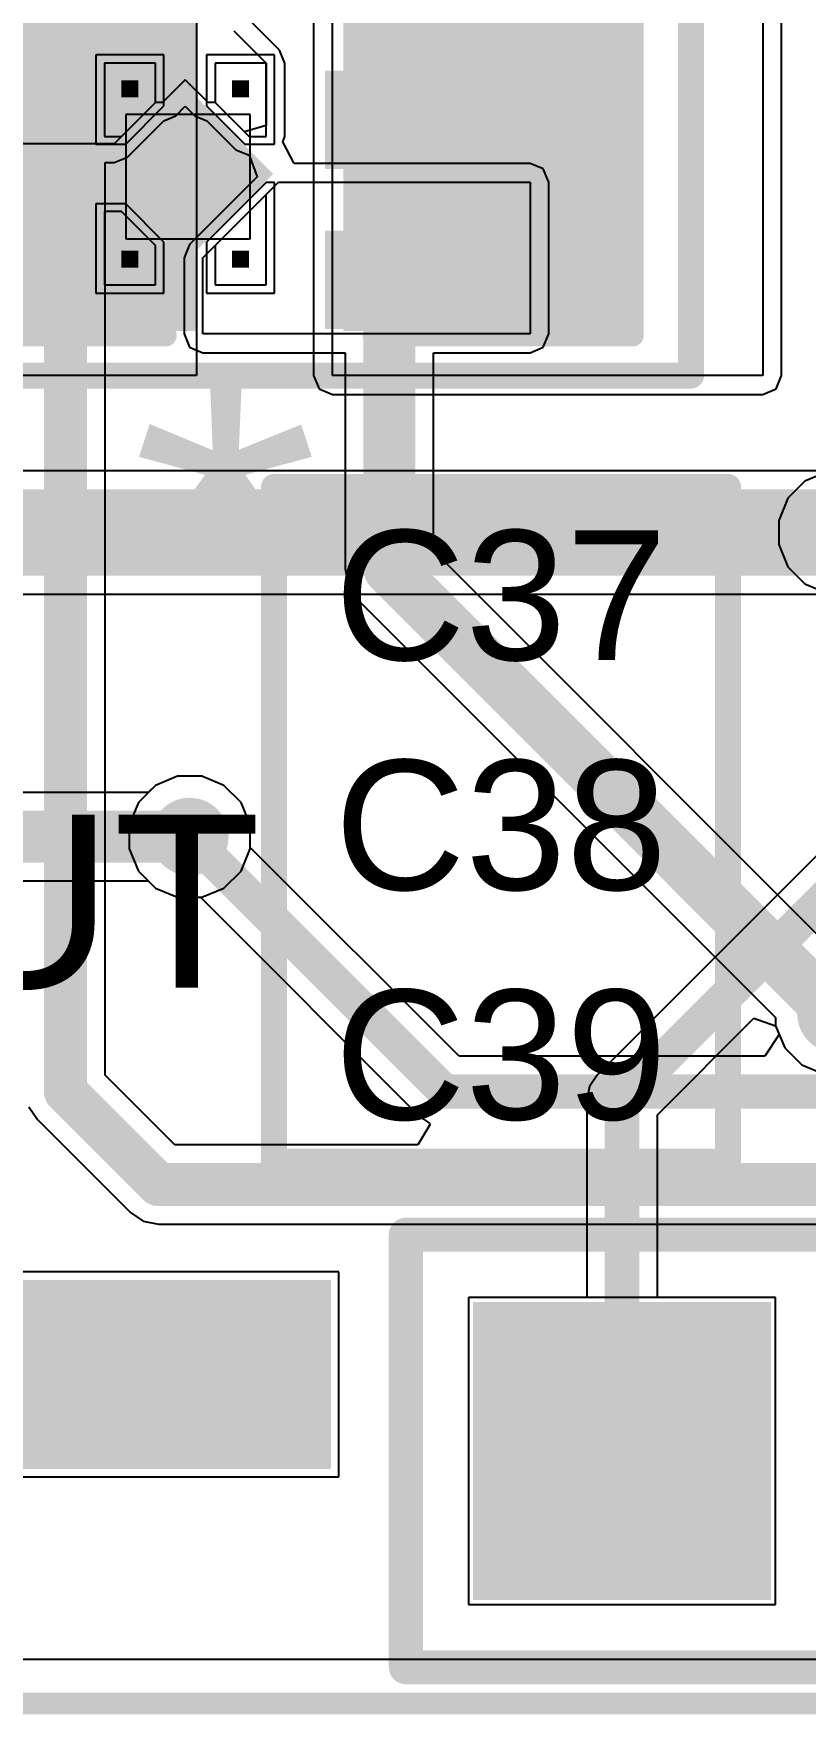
# Model space of a CAD drawing. Header units: millimetres. Extents: x -12 to 5428, y 0 to 5422.
# Drawn here: x 8.04 to 12.57, y -0.06 to 9.81 of the extents above; entities that cross this region are included whole.
import ezdxf

# ---------------------------------------------------------------- set-up
doc = ezdxf.new("R2010")
doc.units = ezdxf.units.MM
for name, color, linetype in [('BottomLayer', 5, 'Continuous'), ('BottomPaste', 16, 'Continuous'), ('BottomSolder', 6, 'Continuous'), ('Mechanical2', 216, 'Continuous'), ('MultiLayer', 9, 'Continuous'), ('PadHoleLayer', 156, 'Continuous'), ('TopLayer', 1, 'Continuous'), ('TopOverlay', 2, 'Continuous'), ('TopPaste', 8, 'Continuous'), ('TopSolder', 216, 'Continuous'), ('ViaHoleLayer', 16, 'Continuous')]:
    doc.layers.add(name, color=color, linetype=linetype)
doc.styles.add('Arial', font='', dxfattribs={"height": 0.2})
doc.styles.get('Arial').set_extended_font_data('Arial')

# ---------------------------------------------------------------- blocks, each defined once
blk = doc.blocks.new('4_UDFN__1_0_1_0__B_35')
at = {"layer": 'BottomLayer'}
for points in [[(-0.05, 0.05), (0.05, 0.05), (0.05, -0.05), (-0.05, -0.05)], [(0.6, 0.05), (0.7, 0.05), (0.7, -0.05), (0.6, -0.05)], [(0.325, -0.0899), (0.7351, -0.5), (0.325, -0.9101), (-0.0851, -0.5)], [(-0.05, -0.95), (0.05, -0.95), (0.05, -1.05), (-0.05, -1.05)], [(0.6, -0.95), (0.7, -0.95), (0.7, -1.05), (0.6, -1.05)]]:
    blk.add_hatch(color=5, dxfattribs=at).paths.add_polyline_path(points)
at = {"layer": 'BottomPaste'}
blk.add_hatch(color=16, dxfattribs=at).paths.add_polyline_path([(0.325, -0.0899), (0.7351, -0.5), (0.325, -0.9101), (-0.0851, -0.5)])
at = {"layer": 'BottomSolder'}
blk.add_hatch(color=6, dxfattribs=at).paths.add_polyline_path([(0.325, 0.0162), (0.8412, -0.5), (0.325, -1.0162), (-0.1912, -0.5)])
at = {"layer": 'BottomLayer'}
for p, q in [((0.15, 0.15), (-0.15, 0.15)), ((-0.15, 0.15), (-0.15, -0.38)), ((0.15, -0.08), (0.15, 0.15)), ((0.8, 0.15), (0.5, 0.15)), ((0.5, 0.15), (0.5, -0.08)), ((0.8, -0.28), (0.8, 0.15)), ((-0.15, -0.38), (0.15, -0.08)), ((0.5, -0.08), (0.7, -0.28)), ((0.7, -0.28), (0.8, -0.28)), ((-0.05, -0.72), (-0.15, -0.72)), ((-0.15, -0.72), (-0.15, -1.15)), ((0.15, -0.92), (-0.05, -0.72)), ((0.7, -0.72), (0.5, -0.92)), ((0.8, -0.72), (0.7, -0.72)), ((0.8, -1.15), (0.8, -0.72)), ((0.15, -1.15), (0.15, -0.92)), ((0.5, -0.92), (0.5, -1.15)), ((-0.15, -1.15), (0.15, -1.15)), ((0.5, -1.15), (0.8, -1.15))]:
    blk.add_line(p, q, dxfattribs=at)
at = {"layer": 'BottomPaste'}
for p, q in [((0.15, 0.15), (-0.15, 0.15)), ((-0.15, 0.15), (-0.15, -0.38)), ((0.15, -0.08), (0.15, 0.15)), ((0.8, 0.15), (0.5, 0.15)), ((0.5, 0.15), (0.5, -0.08)), ((0.8, -0.28), (0.8, 0.15)), ((-0.15, -0.38), (0.15, -0.08)), ((0.5, -0.08), (0.7, -0.28)), ((0.7, -0.28), (0.8, -0.28)), ((-0.05, -0.72), (-0.15, -0.72)), ((-0.15, -0.72), (-0.15, -1.15)), ((0.15, -0.92), (-0.05, -0.72)), ((0.7, -0.72), (0.5, -0.92)), ((0.8, -0.72), (0.7, -0.72)), ((0.8, -1.15), (0.8, -0.72)), ((0.15, -1.15), (0.15, -0.92)), ((0.5, -0.92), (0.5, -1.15)), ((-0.15, -1.15), (0.15, -1.15)), ((0.5, -1.15), (0.8, -1.15))]:
    blk.add_line(p, q, dxfattribs=at)
at = {"layer": 'BottomSolder'}
for p, q in [((0.2, 0.2), (-0.2, 0.2)), ((-0.2, 0.2), (-0.2, -0.45)), ((0.2, -0.1), (0.2, 0.2)), ((0.85, 0.2), (0.45, 0.2)), ((0.45, 0.2), (0.45, -0.1)), ((0.85, -0.325), (0.85, 0.2)), ((-0.15, -0.45), (0.2, -0.1)), ((0.675, -0.1186), (-0.0564, -0.1186)), ((-0.0564, -0.1186), (-0.0564, -0.85)), ((0.45, -0.1), (0.675, -0.325)), ((0.675, -0.85), (0.675, -0.1186)), ((0.675, -0.325), (0.85, -0.325)), ((-0.2, -0.45), (-0.15, -0.45)), ((-0.025, -0.675), (-0.2, -0.675)), ((-0.2, -0.675), (-0.2, -1.2)), ((0.2, -0.9), (-0.025, -0.675)), ((0.675, -0.675), (0.45, -0.9)), ((0.85, -0.675), (0.675, -0.675)), ((0.85, -1.2), (0.85, -0.675)), ((-0.0564, -0.85), (0.675, -0.85)), ((0.2, -1.2), (0.2, -0.9)), ((0.45, -0.9), (0.45, -1.2)), ((-0.2, -1.2), (0.2, -1.2)), ((0.45, -1.2), (0.85, -1.2))]:
    blk.add_line(p, q, dxfattribs=at)
blk = doc.blocks.new('DSIC01LSGET_63')
at = {"layer": 'TopLayer'}
blk.add_hatch(color=1, dxfattribs=at).paths.add_polyline_path([(-5.5, 0.5), (-3.3, 0.5), (-3.3, -0.5), (-5.5, -0.5)])
at = {"layer": 'TopPaste'}
blk.add_hatch(color=8, dxfattribs=at).paths.add_polyline_path([(-5.5, 0.5), (-3.3, 0.5), (-3.3, -0.5), (-5.5, -0.5)])
at = {"layer": 'TopSolder'}
blk.add_hatch(color=216, dxfattribs=at).paths.add_polyline_path([(-5.555, 0.555), (-3.245, 0.555), (-3.245, -0.555), (-5.555, -0.555)])
blk = doc.blocks.new('HDR1X4__119')
at = {"layer": 'BottomLayer'}
blk.add_hatch(color=5, dxfattribs=at).paths.add_polyline_path([(-0.8, 0.8), (0.8, 0.8), (0.8, -0.8), (-0.8, -0.8)])
at = {"layer": 'BottomSolder'}
blk.add_hatch(color=6, dxfattribs=at).paths.add_polyline_path([(-0.875, 0.875), (0.875, 0.875), (0.875, -0.875), (-0.875, -0.875)])
at = {"layer": 'MultiLayer'}
blk.add_hatch(color=9, dxfattribs=at).paths.add_polyline_path([(-0.8, 0.8), (0.8, 0.8), (0.8, -0.8), (-0.8, -0.8)])
at = {"layer": 'PadHoleLayer'}
h = blk.add_hatch(color=156, dxfattribs=at)
edge = h.paths.add_edge_path()
edge.add_arc((0, 0), 0.475, 0, 360)
at = {"layer": 'TopLayer'}
blk.add_hatch(color=1, dxfattribs=at).paths.add_polyline_path([(-0.8, 0.8), (0.8, 0.8), (0.8, -0.8), (-0.8, -0.8)])
at = {"layer": 'TopSolder'}
blk.add_hatch(color=216, dxfattribs=at).paths.add_polyline_path([(-0.875, 0.875), (0.875, 0.875), (0.875, -0.875), (-0.875, -0.875)])
at = {"layer": 'TopOverlay', "const_width": 0.2}
for points in [[(-1.27, -1.27), (-1.27, 1.27)], [(-1.27, 1.27), (8.89, 1.27)], [(-1.27, -1.27), (8.89, -1.27)]]:
    blk.add_lwpolyline(points, dxfattribs=at)
at = {"layer": 'TopOverlay', "const_width": 0.1}
for points in [[(-1.32, 1.27, 1), (-1.22, 1.27, 1)], [(-1.32, 1.27, 1), (-1.22, 1.27, 1)], [(-1.32, -1.27, 1), (-1.22, -1.27, 1)], [(-1.32, -1.27, 1), (-1.22, -1.27, 1)]]:
    blk.add_lwpolyline(points, format="xyb", close=True, dxfattribs=at)
blk = doc.blocks.new('C___1206_186')
at = {"layer": 'TopLayer'}
for points in [[(-2.032, 0.889), (-0.508, 0.889), (-0.508, -0.889), (-2.032, -0.889)], [(0.508, 0.889), (2.032, 0.889), (2.032, -0.889), (0.508, -0.889)]]:
    blk.add_hatch(color=1, dxfattribs=at).paths.add_polyline_path(points)
at = {"layer": 'TopPaste'}
for points in [[(-2.032, 0.889), (-0.508, 0.889), (-0.508, -0.889), (-2.032, -0.889)], [(0.508, 0.889), (2.032, 0.889), (2.032, -0.889), (0.508, -0.889)]]:
    blk.add_hatch(color=8, dxfattribs=at).paths.add_polyline_path(points)
at = {"layer": 'TopSolder'}
for points in [[(-2.107, 0.964), (-0.433, 0.964), (-0.433, -0.964), (-2.107, -0.964)], [(0.433, 0.964), (2.107, 0.964), (2.107, -0.964), (0.433, -0.964)]]:
    blk.add_hatch(color=216, dxfattribs=at).paths.add_polyline_path(points)
at = {"layer": 'TopOverlay', "const_width": 0.127}
for points in [[(-2.1336, -0.9906), (-2.1336, 0.9906)], [(-2.1336, 0.9906), (-0.6096, 0.9906)], [(0.6096, 0.9906), (2.1336, 0.9906)], [(2.1336, -0.9906), (2.1336, 0.9906)], [(-2.1336, -0.9906), (-0.6096, -0.9906)], [(0.6096, -0.9906), (2.1336, -0.9906)]]:
    blk.add_lwpolyline(points, dxfattribs=at)
at = {"layer": 'TopOverlay', "const_width": 0.0635}
for points in [[(-2.1654, 0.9906, 1), (-2.1019, 0.9906, 1)], [(-2.1654, 0.9906, 1), (-2.1019, 0.9906, 1)], [(-0.6414, 0.9906, 1), (-0.5779, 0.9906, 1)], [(0.5778, 0.9906, 1), (0.6413, 0.9906, 1)], [(2.1018, 0.9906, 1), (2.1653, 0.9906, 1)], [(2.1018, 0.9906, 1), (2.1653, 0.9906, 1)], [(-2.1654, -0.9906, 1), (-2.1019, -0.9906, 1)], [(-2.1654, -0.9906, 1), (-2.1019, -0.9906, 1)], [(-0.6414, -0.9906, 1), (-0.5779, -0.9906, 1)], [(0.5778, -0.9906, 1), (0.6413, -0.9906, 1)], [(2.1018, -0.9906, 1), (2.1653, -0.9906, 1)], [(2.1018, -0.9906, 1), (2.1653, -0.9906, 1)]]:
    blk.add_lwpolyline(points, format="xyb", close=True, dxfattribs=at)
blk = doc.blocks.new('C___0402_B_203')
at = {"layer": 'BottomLayer'}
for points in [[(-0.2413, 0.3175), (-0.2413, -0.3175), (-0.6985, -0.3175), (-0.6985, 0.3175)], [(0.6985, 0.3175), (0.6985, -0.3175), (0.2413, -0.3175), (0.2413, 0.3175)]]:
    blk.add_hatch(color=5, dxfattribs=at).paths.add_polyline_path(points)
at = {"layer": 'BottomPaste'}
for points in [[(-0.2413, 0.3175), (-0.2413, -0.3175), (-0.6985, -0.3175), (-0.6985, 0.3175)], [(0.6985, 0.3175), (0.6985, -0.3175), (0.2413, -0.3175), (0.2413, 0.3175)]]:
    blk.add_hatch(color=16, dxfattribs=at).paths.add_polyline_path(points)
at = {"layer": 'BottomSolder'}
for points in [[(-0.1813, 0.3775), (-0.1813, -0.3775), (-0.7585, -0.3775), (-0.7585, 0.3775)], [(0.7585, 0.3775), (0.7585, -0.3775), (0.1813, -0.3775), (0.1813, 0.3775)]]:
    blk.add_hatch(color=6, dxfattribs=at).paths.add_polyline_path(points)

msp = doc.modelspace()

# ---------------------------------------------------------------- hatches: boundary and pattern name
at = {"layer": 'BottomLayer'}
h = msp.add_hatch(color=5, dxfattribs=at)
edge = h.paths.add_edge_path()
edge.add_arc((8.9277, 8.9816), 0.2286, 0, 360)
h = msp.add_hatch(color=5, dxfattribs=at)
edge = h.paths.add_edge_path()
edge.add_arc((12.7692, 6.8765), 0.2286, 0, 360)
h = msp.add_hatch(color=5, dxfattribs=at)
edge = h.paths.add_edge_path()
edge.add_arc((8.9538, 5.0902), 0.2286, 0, 360)
h = msp.add_hatch(color=5, dxfattribs=at)
edge = h.paths.add_edge_path()
edge.add_arc((12.7508, 4.0513), 0.2286, 0, 360)
at = {"layer": 'TopLayer'}
h = msp.add_hatch(color=1, dxfattribs=at)
edge = h.paths.add_edge_path()
edge.add_arc((8.9277, 8.9816), 0.2286, 0, 360)
h = msp.add_hatch(color=1, dxfattribs=at)
edge = h.paths.add_edge_path()
edge.add_arc((12.7692, 6.8765), 0.2286, 0, 360)
h = msp.add_hatch(color=1, dxfattribs=at)
edge = h.paths.add_edge_path()
edge.add_arc((8.9538, 5.0902), 0.2286, 0, 360)
h = msp.add_hatch(color=1, dxfattribs=at)
edge = h.paths.add_edge_path()
edge.add_arc((12.7508, 4.0513), 0.2286, 0, 360)
at = {"layer": 'ViaHoleLayer'}
h = msp.add_hatch(color=16, dxfattribs=at)
edge = h.paths.add_edge_path()
edge.add_arc((8.9277, 8.9816), 0.1016, 0, 360)
h = msp.add_hatch(color=16, dxfattribs=at)
edge = h.paths.add_edge_path()
edge.add_arc((8.9538, 5.0902), 0.1016, 0, 360)

# ---------------------------------------------------------------- linework, layer by layer
at = {"layer": 'BottomLayer'}
for p, q in [((9.2123, 9.822), (9.4027, 9.6316)), ((9.4805, 9.7094), (9.3223, 9.8676)), ((9.5127, 9.6316), (9.4805, 9.7094)), ((9.4027, 9.6316), (9.4027, 9.2668)), ((9.5127, 9.2016), (9.5127, 9.6316)), ((8.9277, 9.5354), (8.7939, 9.4016)), ((9.0615, 9.4016), (8.9277, 9.5354)), ((8.7527, 9.4016), (8.51, 9.1589)), ((8.7939, 9.4016), (8.7527, 9.4016)), ((8.8717, 9.3238), (8.9277, 9.3799)), ((8.9277, 9.3799), (8.9837, 9.3238)), ((9.1027, 9.4016), (9.0615, 9.4016)), ((9.2757, 9.2286), (9.1027, 9.4016)), ((8.5878, 9.0811), (8.8013, 9.2947)), ((8.8013, 9.2947), (8.8717, 9.3238)), ((8.9837, 9.3238), (9.0541, 9.2947)), ((9.0541, 9.2947), (9.2249, 9.1238)), ((9.4027, 9.2668), (9.2757, 9.2286)), ((9.5, 9.1709), (9.5127, 9.2016)), ((8.51, 9.1589), (7.7345, 9.1589)), ((8.51, 9.0489), (8.5878, 9.0811)), ((9.2249, 9.1238), (9.3027, 9.0916)), ((9.3027, 9.0916), (9.3502, 8.9646)), ((9.5665, 9.0439), (9.5, 9.1709)), ((8.4572, 3.6906), (8.4572, 9.0489)), ((8.4572, 9.0489), (8.51, 9.0489)), ((10.9529, 9.0439), (9.5665, 9.0439)), ((11.0306, 9.0117), (10.9529, 9.0439)), ((11.0628, 8.934), (11.0306, 9.0117)), ((9.3502, 8.9646), (8.9526, 8.567)), ((9.0304, 8.4893), (9.4751, 8.934)), ((9.4751, 8.934), (10.9529, 8.934)), ((10.9529, 8.934), (10.9529, 8.2709)), ((11.0628, 8.0422), (11.0628, 8.934)), ((8.9526, 8.567), (8.9204, 8.4893)), ((8.9204, 8.4893), (8.9204, 8.0422)), ((9.0304, 8.0422), (9.0304, 8.4893)), ((10.9529, 8.2709), (10.9529, 8.0422)), ((8.9204, 8.0422), (8.9526, 7.9644)), ((10.9529, 8.0422), (9.0304, 8.0422)), ((11.0306, 7.9644), (11.0628, 8.0422)), ((8.9526, 7.9644), (9.0304, 7.9322)), ((9.0304, 7.9322), (9.8677, 7.9322)), ((9.8677, 7.9322), (9.8677, 6.6627)), ((10.3857, 6.77), (10.3857, 7.9322)), ((10.3857, 7.9322), (10.9529, 7.9322)), ((10.9529, 7.9322), (11.0306, 7.9644)), ((12.6985, 7.2321), (12.5678, 7.178)), ((12.5678, 7.178), (12.4678, 7.078)), ((12.4678, 7.078), (12.4136, 6.9473)), ((12.4136, 6.9473), (12.4136, 6.8058)), ((12.7488, 4.4069), (10.3857, 6.77)), ((12.4136, 6.8058), (12.4678, 6.6751)), ((9.8677, 6.6627), (9.8874, 6.5636)), ((12.4678, 6.6751), (12.5678, 6.5751)), ((9.8874, 6.5636), (9.9436, 6.4796)), ((12.5678, 6.5751), (12.6985, 6.5209)), ((9.9436, 6.4796), (12.3952, 4.028)), ((8.883, 5.4458), (8.7523, 5.3917)), ((9.0245, 5.4458), (8.883, 5.4458)), ((9.1552, 5.3917), (9.0245, 5.4458)), ((8.7523, 5.3917), (8.6523, 5.2916)), ((9.2552, 5.2916), (9.1552, 5.3917)), ((8.6523, 5.2916), (8.5982, 5.1609)), ((9.3094, 5.1609), (9.2552, 5.2916)), ((8.5982, 5.1609), (8.5982, 5.0195)), ((9.3094, 5.0276), (9.3094, 5.1609)), ((8.5982, 5.0195), (8.6523, 4.8888)), ((10.5357, 3.8013), (9.3094, 5.0276)), ((8.6523, 4.8888), (8.7523, 4.7887)), ((8.7523, 4.7887), (8.883, 4.7346)), ((8.883, 4.7346), (9.0164, 4.7346)), ((9.0164, 4.7346), (10.3034, 3.4476)), ((12.3952, 4.028), (12.3952, 3.9806)), ((12.3952, 3.9806), (12.4169, 3.9283)), ((12.4169, 3.9283), (12.332, 3.8013)), ((12.332, 3.8013), (10.5357, 3.8013)), ((8.8667, 3.2811), (8.4572, 3.6906)), ((8.0088, 3.5049), (8.0593, 3.4293)), ((8.0593, 3.4293), (8.6054, 2.8832)), ((10.3638, 3.3988), (10.2932, 3.2811)), ((10.3034, 3.4476), (10.3625, 3.4081)), ((10.3625, 3.4081), (10.3638, 3.3988)), ((10.2932, 3.2811), (8.8667, 3.2811)), ((8.6054, 2.8832), (8.681, 2.8327)), ((8.681, 2.8327), (8.7702, 2.8149)), ((8.7702, 2.8149), (20.0446, 2.8149)), ((12.3951, 2.385), (10.5919, 2.385)), ((10.5919, 2.385), (10.5919, 0.5818)), ((12.3951, 0.5818), (12.3951, 2.385)), ((10.5919, 0.5818), (12.3951, 0.5818)), ((35.9156, 0.259), (-0.0074, 0.259))]:
    msp.add_line(p, q, dxfattribs=at)
for points, const_width in [([(8.2241, 3.5941), (8.2241, 9.2747)], 0.254), ([(10.1267, 6.6627), (10.1267, 8.3597)], 0.3048), ([(10.1267, 6.6627), (12.7381, 4.0513)], 0.3048), ([(8.9538, 5.0902), (10.4499, 3.5941)], 0.2032), ([(8.2241, 3.5941), (8.7702, 3.048)], 0.254), ([(10.4499, 3.5941), (20.4046, 3.5941)], 0.2032), ([(8.7702, 3.048), (20.1411, 3.048)], 0.254)]:
    msp.add_lwpolyline(points, dxfattribs=dict(at, const_width=const_width))
for points, const_width in [([(8.1606, 9.2747, 1), (8.2876, 9.2747, 1)], 0.127), ([(10.0505, 8.3597, 1), (10.2029, 8.3597, 1)], 0.1524), ([(10.0505, 6.6627, 1), (10.2029, 6.6627, 1)], 0.1524), ([(10.0505, 6.6627, 1), (10.2029, 6.6627, 1)], 0.1524), ([(8.903, 5.0902, 1), (9.0046, 5.0902, 1)], 0.1016), ([(8.1606, 3.5941, 1), (8.2876, 3.5941, 1)], 0.127), ([(8.1606, 3.5941, 1), (8.2876, 3.5941, 1)], 0.127), ([(10.3991, 3.5941, 1), (10.5007, 3.5941, 1)], 0.1016), ([(10.3991, 3.5941, 1), (10.5007, 3.5941, 1)], 0.1016), ([(8.7067, 3.048, 1), (8.8337, 3.048, 1)], 0.127), ([(8.7067, 3.048, 1), (8.8337, 3.048, 1)], 0.127)]:
    msp.add_lwpolyline(points, format="xyb", close=True, dxfattribs=dict(at, const_width=const_width))
at = {"layer": 'Mechanical2', "const_width": 0.127}
msp.add_lwpolyline([(-0.0254, 0), (35.9746, 0)], dxfattribs=at)
at = {"layer": 'TopLayer'}
for p, q in [((12.3206, 20.2375), (12.3206, 9.4218)), ((12.4305, 9.4218), (12.4305, 20.2375)), ((9.6817, 17.7624), (9.6817, 7.7978)), ((9.7917, 7.7978), (9.7917, 17.7624)), ((8.9944, 14.3826), (8.9944, 7.7978)), ((12.3206, 9.4218), (12.3206, 7.7978)), ((12.4305, 7.7978), (12.4305, 9.4218)), ((8.9944, 7.7978), (5.1669, 7.7978)), ((9.6817, 7.7978), (9.7139, 7.72)), ((12.3206, 7.7978), (9.7917, 7.7978)), ((12.3983, 7.72), (12.4305, 7.7978)), ((9.7139, 7.72), (9.7917, 7.6878)), ((12.3206, 7.6878), (12.3983, 7.72)), ((9.7917, 7.6878), (12.3206, 7.6878)), ((12.7692, 7.2391), (2.3777, 7.2391)), ((7.6249, 6.514), (12.7692, 6.514)), ((8.883, 5.4458), (8.7523, 5.3917)), ((9.0245, 5.4458), (8.883, 5.4458)), ((9.1552, 5.3917), (9.0245, 5.4458)), ((8.7099, 5.3492), (4.4138, 5.3492)), ((8.7523, 5.3917), (8.7099, 5.3492)), ((9.2552, 5.2916), (9.1552, 5.3917)), ((13.0245, 5.3672), (11.347, 3.6898)), ((9.3094, 5.1609), (9.2552, 5.2916)), ((9.3094, 5.0195), (9.3094, 5.1609)), ((9.2552, 4.8888), (9.3094, 5.0195)), ((9.1552, 4.7887), (9.2552, 4.8888)), ((5.9807, 4.8312), (8.7099, 4.8312)), ((8.7099, 4.8312), (8.7523, 4.7887)), ((8.7523, 4.7887), (8.883, 4.7346)), ((9.0245, 4.7346), (9.1552, 4.7887)), ((8.883, 4.7346), (9.0245, 4.7346)), ((11.7007, 3.4575), (12.2682, 4.025)), ((12.2682, 4.025), (12.3952, 3.9805)), ((12.3952, 3.9805), (12.4493, 3.8499)), ((12.4493, 3.8499), (12.5494, 3.7498)), ((11.347, 3.6898), (11.3021, 3.6226)), ((12.5494, 3.7498), (12.6801, 3.6957)), ((11.3021, 3.6226), (11.2863, 3.5433)), ((11.2863, 3.5433), (11.2863, 3.5433)), ((11.2863, 3.5433), (11.2863, 2.385)), ((11.7007, 2.385), (11.7007, 3.4575)), ((9.8296, 2.5342), (7.4264, 2.5342)), ((9.8296, 1.331), (9.8296, 2.5342)), ((11.2863, 2.385), (10.5919, 2.385)), ((10.5919, 2.385), (10.5919, 0.5818)), ((12.3951, 2.385), (11.7007, 2.385)), ((12.3951, 0.5818), (12.3951, 2.385)), ((7.4264, 1.331), (9.8296, 1.331)), ((10.5919, 0.5818), (12.3951, 0.5818)), ((26.6094, 0.259), (-0.0074, 0.259))]:
    msp.add_line(p, q, dxfattribs=at)
for points, const_width in [([(1.1626, 6.8765), (12.7692, 6.8765)], 0.508), ([(11.4935, 3.5433), (13.2316, 5.2814)], 0.2032), ([(-0.0229, 5.0902), (8.9538, 5.0902)], 0.3048), ([(11.4935, 1.4834), (11.4935, 3.5433)], 0.2032), ([(7.1744, 1.9326), (8.628, 1.9326)], 0.508)]:
    msp.add_lwpolyline(points, dxfattribs=dict(at, const_width=const_width))
for points, const_width in [([(12.6422, 6.8765, 1), (12.8962, 6.8765, 1)], 0.254), ([(8.8776, 5.0902, 1), (9.03, 5.0902, 1)], 0.1524), ([(11.4427, 3.5433, 1), (11.5443, 3.5433, 1)], 0.1016), ([(11.4427, 3.5433, 1), (11.5443, 3.5433, 1)], 0.1016), ([(8.501, 1.9326, 1), (8.755, 1.9326, 1)], 0.254), ([(11.4427, 1.4834, 1), (11.5443, 1.4834, 1)], 0.1016)]:
    msp.add_lwpolyline(points, format="xyb", close=True, dxfattribs=dict(at, const_width=const_width))
at = {"layer": 'TopOverlay', "const_width": 0.1524}
for points in [[(11.8988, 7.7978), (11.8988, 14.7066)], [(6.985, 7.7978), (11.8988, 7.7978)], [(9.4488, 7.144), (12.1158, 7.144)], [(9.4488, 3.1816), (9.4488, 7.144)], [(12.1158, 3.1816), (12.1158, 7.144)], [(9.4488, 3.1816), (12.1158, 3.1816)]]:
    msp.add_lwpolyline(points, dxfattribs=at)
at = {"layer": 'TopOverlay', "const_width": 0.0762}
for points in [[(11.8607, 7.7978, 1), (11.9369, 7.7978, 1)], [(11.8607, 7.7978, 1), (11.9369, 7.7978, 1)], [(9.4107, 7.144, 1), (9.4869, 7.144, 1)], [(9.4107, 7.144, 1), (9.4869, 7.144, 1)], [(12.0777, 7.144, 1), (12.1539, 7.144, 1)], [(12.0777, 7.144, 1), (12.1539, 7.144, 1)], [(9.4107, 3.1816, 1), (9.4869, 3.1816, 1)], [(9.4107, 3.1816, 1), (9.4869, 3.1816, 1)], [(12.0777, 3.1816, 1), (12.1539, 3.1816, 1)], [(12.0777, 3.1816, 1), (12.1539, 3.1816, 1)]]:
    msp.add_lwpolyline(points, format="xyb", close=True, dxfattribs=at)

# ---------------------------------------------------------------- block references
for name, p in [('C___1206_186', (9.4234, 9.0233)), ('HDR1X4__119', (11.4935, 1.4834))]:
    msp.add_blockref(name, p)
for name, p, rotation in [('4_UDFN__1_0_1_0__B_35', (9.2527, 8.4816), 180), ('C___0402_B_203', (10.1267, 8.8296), 270), ('DSIC01LSGET_63', (4.228, 1.9326), 180)]:
    msp.add_blockref(name, p, dxfattribs=dict(rotation=rotation))

# ---------------------------------------------------------------- texts
at = {"layer": 'TopOverlay', "style": 'Arial'}
for s, height, p in [('*', 2.032, (8.6106, 5.7559)), ('C37', 0.762, (9.8047, 6.1275)), ('C38', 0.762, (9.8047, 4.7783)), ('PMIC_CLKOUT', 1.016, (-0.7222, 4.2038)), ('C39', 0.762, (9.8047, 3.4291))]:
    msp.add_text(s, height=height, dxfattribs=at).set_placement(p)

doc.saveas('drawing.dxf')
